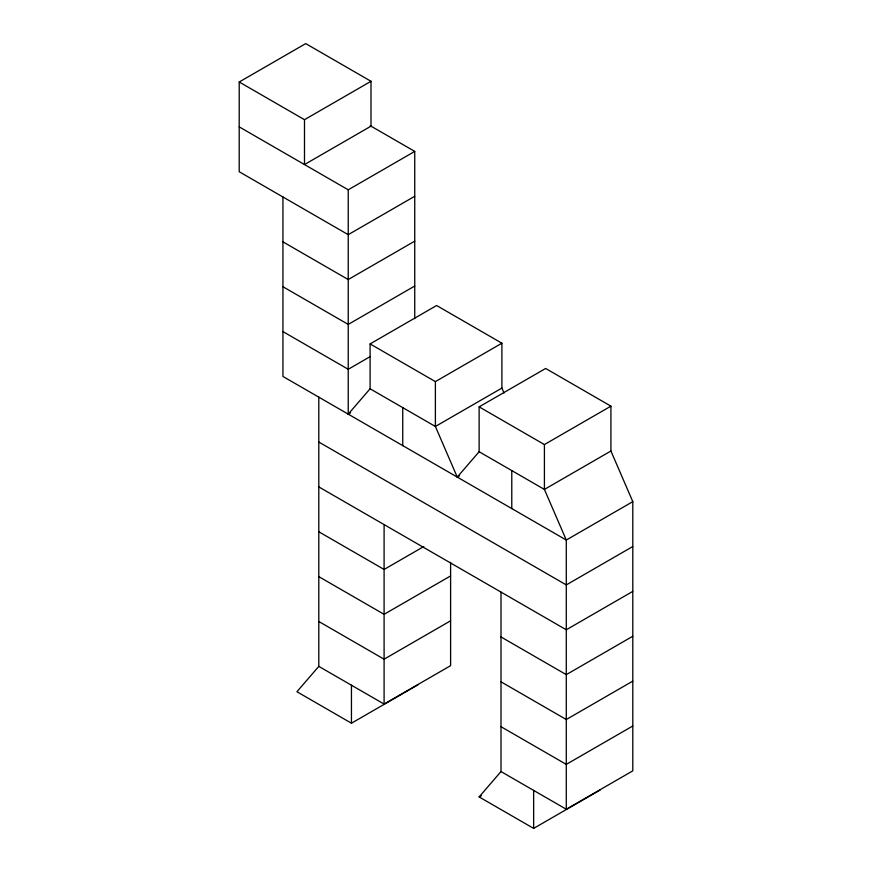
<?xml version="1.0" encoding="UTF-8"?>
<svg xmlns="http://www.w3.org/2000/svg" width="872" height="872" viewBox="0 0 872 872"><rect width="100%" height="100%" fill="white"/><g stroke="black" fill="none" stroke-linecap="round" stroke-linejoin="round"><path stroke-width="1.31" d="M318.803 397.163L318.803 666.372L296.938 691.736L351.449 723.215L351.449 685.218M504.038 393.01L501.901 388.073L501.901 343.208L436.61 305.516L370.099 343.917L370.099 388.781L348.233 414.146L348.233 189.813L239.201 126.865M500.997 592.088L500.997 771.557L479.131 796.932L533.642 828.4L533.642 790.403M500.997 771.557L566.288 809.249L632.799 770.848L632.799 501.64L610.923 451.02L610.923 406.156L545.643 368.464L479.131 406.864L479.131 451.729L457.255 477.093L435.39 426.473L435.39 381.609L370.099 343.917M414.745 196.276L348.233 234.677L239.201 171.73L239.211 82.001L305.723 43.6L371.003 81.292L371.003 126.157L304.492 164.557L304.492 119.693L371.003 81.292M348.233 189.813L414.745 151.412L414.745 318.651M414.745 241.152L348.233 279.541L282.942 241.849M414.745 286.016L348.233 324.417L282.942 286.725M370.404 356.485L348.233 369.281L282.942 331.589M348.233 414.146L350.566 412.805M435.39 381.609L501.901 343.208M501.901 388.073L435.39 426.473L370.099 388.781M457.255 477.093L459.588 475.752M479.131 406.864L544.411 444.557L610.923 406.156M423.77 546.559L384.094 569.46L318.803 531.767M610.923 451.02L544.411 489.421L479.131 451.729M450.606 575.923L384.094 614.324L318.803 576.632M632.799 501.64L566.288 540.041L282.942 376.453L282.942 196.985M450.606 620.799L384.094 659.199L318.803 621.496M632.799 546.515L566.288 584.916L318.803 442.028M318.803 666.372L384.094 704.064L450.606 665.663L450.606 562.331M351.449 723.215L417.961 684.814M632.799 591.38L566.288 629.78L318.803 486.903M632.799 636.244L566.288 674.645L500.997 636.952M632.799 681.119L566.288 719.52L500.997 681.817M479.131 796.932L481.464 795.58M632.799 725.984L566.288 764.384L500.997 726.692M533.642 828.4L600.154 789.999M370.197 125.688L414.745 151.412M239.211 82.001L304.492 119.693M566.288 809.249L566.288 540.041L544.411 489.421L544.411 444.557M511.777 470.575L511.777 508.572M402.744 407.627L402.744 445.625M384.094 524.595L384.094 704.064"/></g></svg>
